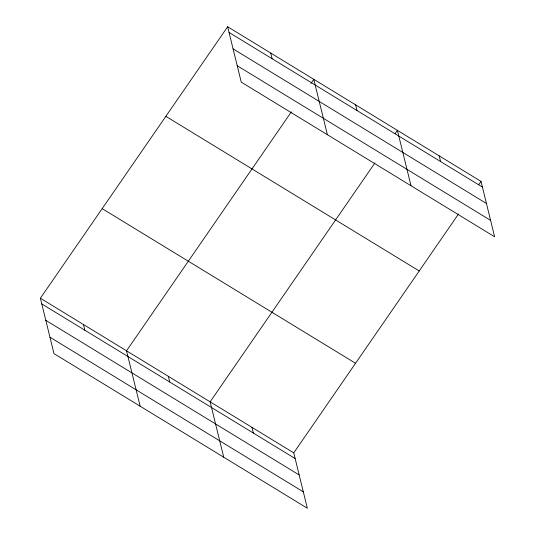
<?xml version="1.0" encoding="UTF-8"?>
<svg xmlns="http://www.w3.org/2000/svg" width="535" height="535" viewBox="0 0 535 535"><rect width="100%" height="100%" fill="white"/><g stroke="black" fill="none" stroke-linecap="round" stroke-linejoin="round"><path stroke-width="0.8" d="M40.379 298.229L293.748 452.864L307.351 508.25L53.981 353.615L40.379 298.229L227.649 26.75L481.018 181.385L494.621 236.771L241.252 82.136L227.649 26.75M291.321 111.902L126.527 350.806L140.13 406.192M310.982 83.4L313.791 79.327L327.4 134.713M374.935 162.934L210.135 401.838L223.737 457.218M395.064 133.75L397.405 130.353L411.007 185.739M293.748 452.864L458.542 213.96M478.678 184.776L481.018 181.385M229.047 32.448L482.416 187.083M233.073 48.846L486.442 203.481M237.226 65.738L490.595 220.373M165.85 116.336L419.219 270.971M102.178 208.643L355.548 363.278M41.777 303.927L295.146 458.562M45.809 320.325L299.172 474.96M49.956 337.217L303.325 491.852M439.208 155.872L440.613 161.57M355.601 104.84L356.999 110.538M270.723 53.039L272.121 58.736M251.945 427.351L253.343 433.049M168.331 376.319L169.729 382.017M83.453 324.518L84.851 330.215"/></g></svg>
